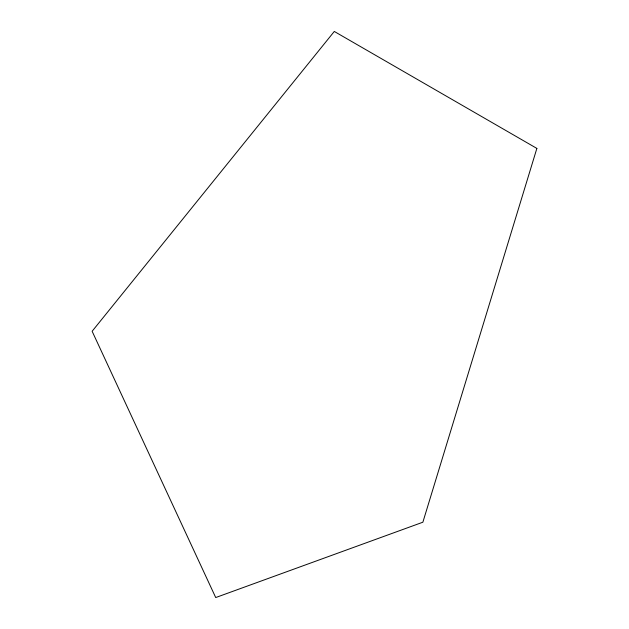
<?xml version="1.0" encoding="UTF-8"?>
<svg xmlns="http://www.w3.org/2000/svg" width="629" height="629" viewBox="0 0 629 629"><rect width="100%" height="100%" fill="white"/><g stroke="black" fill="none" stroke-linecap="round" stroke-linejoin="round"><path stroke-width="0.94" d="M536.867 148.413L422.869 522.212L215.716 597.55L92.133 331.271L334.29 31.45L536.867 148.413"/></g></svg>
